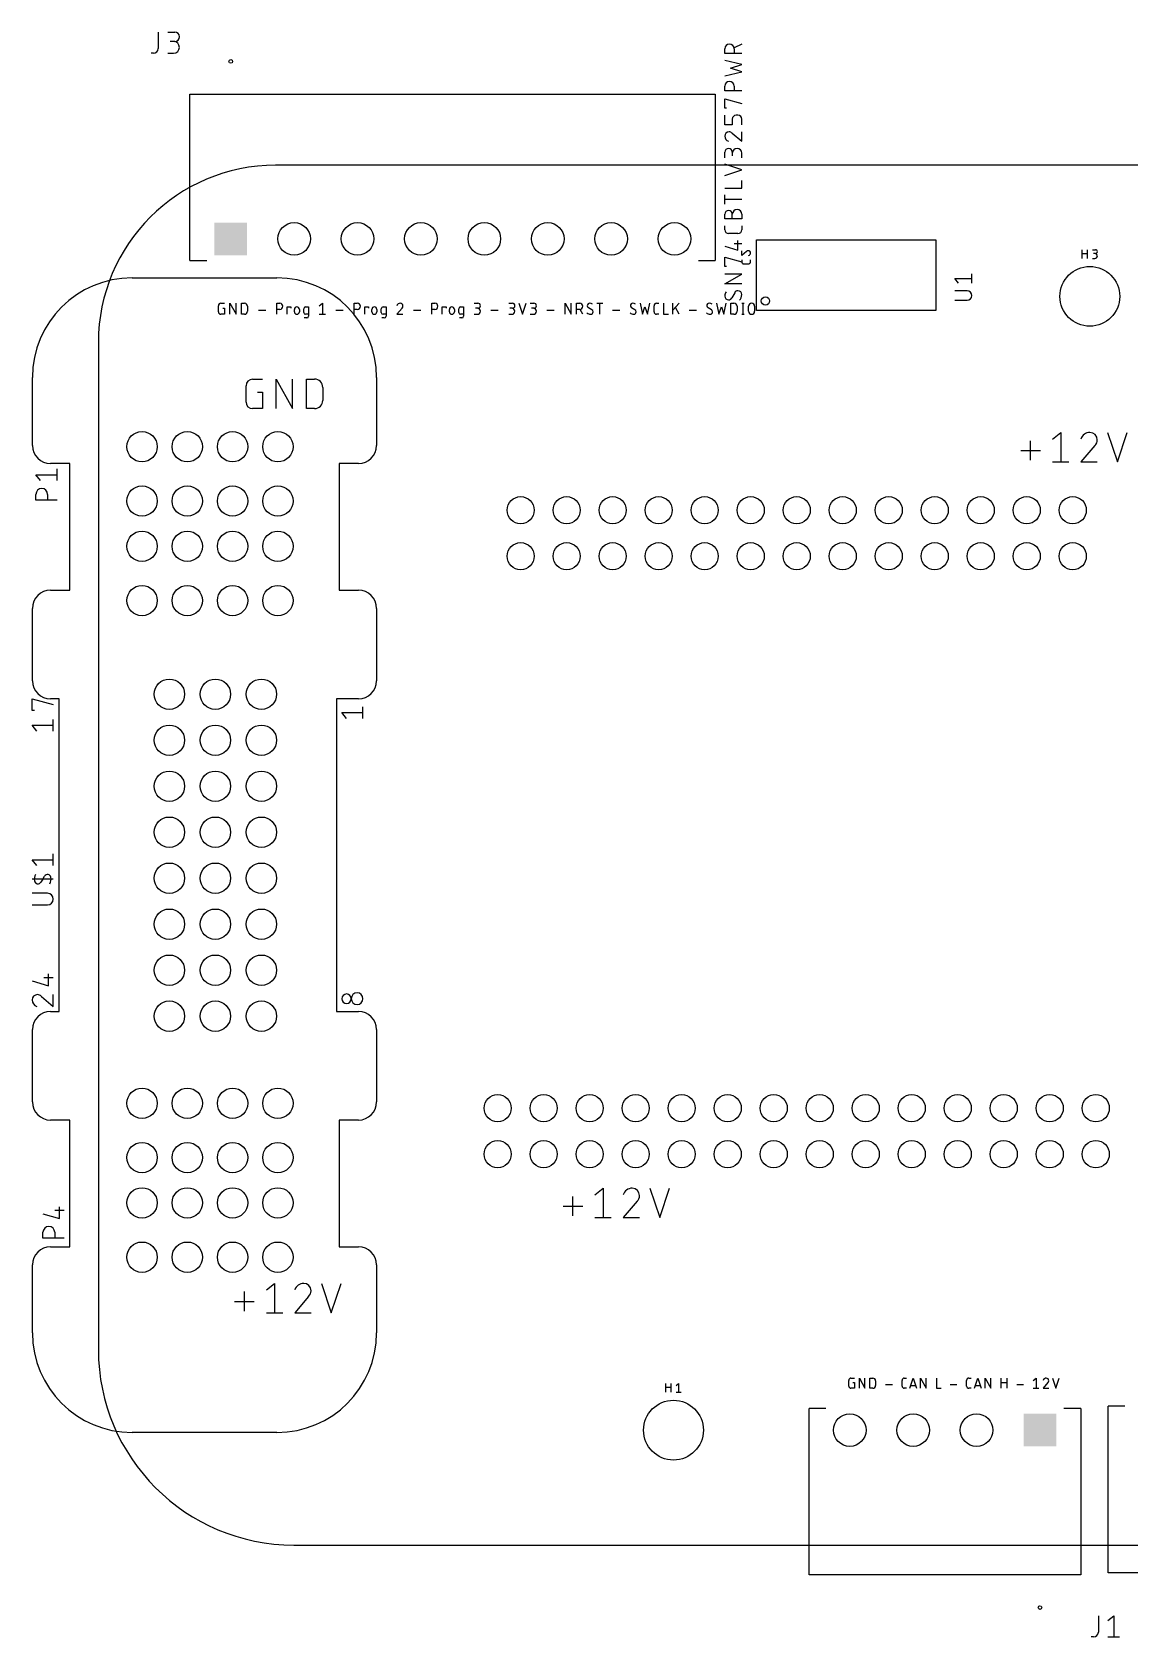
# Model space of a CAD drawing. Extents: x -4 to 139, y -5 to 84.
# Drawn here: x -3.7 to 57, y -5.1 to 83.6 of the extents above; entities that cross this region are included whole.
import ezdxf

# ---------------------------------------------------------------- set-up
doc = ezdxf.new("R2010")
doc.units = 0
for name, color, linetype in [('17', 110, 'CONTINUOUS'), ('20', 31, 'CONTINUOUS'), ('21', 253, 'CONTINUOUS'), ('25', 253, 'CONTINUOUS'), ('26', 253, 'CONTINUOUS')]:
    doc.layers.add(name, color=color, linetype=linetype)

# ---------------------------------------------------------------- blocks, each defined once
blk = doc.blocks.new('SQUAREP')
blk.add_solid([(-0.5, -0.5), (0.5, -0.5), (-0.5, 0.5), (0.5, 0.5)])
blk = doc.blocks.new('ROUNDP')
blk.add_circle((0, 0), 0.5)

msp = doc.modelspace()

# ---------------------------------------------------------------- linework, layer by layer
at = {"layer": '20'}
for p, q in [((130.429, 76.2), (9.779, 76.2)), ((0, 66.421), (0, 10.795)), ((10.795, 0), (127.508, 0))]:
    msp.add_line(p, q, dxfattribs=at)
for centre in [(54.737, 68.961), (31.75, 6.35)]:
    msp.add_circle(centre, 1.651, dxfattribs=at)
for centre, radius, start, end in [((9.779, 66.421), 9.779, 90, 180), ((10.795, 10.795), 10.795, 180, 270)]:
    msp.add_arc(centre, radius, start, end, dxfattribs=at)
at = {"layer": '21'}
for p, q in [((5.058, 70.936), (5.058, 80.136)), ((5.058, 80.136), (34.058, 80.136)), ((34.058, 80.136), (34.058, 70.936)), ((36.33, 68.187), (36.33, 72.087)), ((36.33, 72.087), (46.23, 72.087)), ((46.23, 72.087), (46.23, 68.187)), ((5.058, 70.936), (5.988, 70.936)), ((33.128, 70.936), (34.058, 70.936)), ((1.86, 69.9825), (9.86, 69.9825)), ((46.23, 68.187), (36.33, 68.187)), ((-3.64, 60.7325), (-3.64, 64.4825)), ((15.36, 64.4825), (15.36, 60.7325)), ((-1.58, 59.7325), (-2.64, 59.7325)), ((-2.2808, 58.7888), (-2.2808, 59.4379)), ((-1.58, 52.7325), (-1.58, 59.7325)), ((14.36, 59.7325), (13.3, 59.7325)), ((13.3, 59.7325), (13.3, 52.7325)), ((-3.1896, 58.7888), (-3.4492, 59.1133)), ((-3.4492, 59.1133), (-2.2808, 59.1133)), ((-3.4492, 57.7008), (-3.4492, 58.0254)), ((-2.2808, 57.7008), (-3.4492, 57.7008)), ((-2.8001, 58.0254), (-2.8001, 57.7008)), ((-2.64, 52.7325), (-1.58, 52.7325)), ((13.3, 52.7325), (14.36, 52.7325)), ((-3.64, 47.7325), (-3.64, 51.7325)), ((15.36, 51.7325), (15.36, 47.7325)), ((-3.6592, 46.0938), (-3.6592, 46.7429)), ((-3.6592, 46.7429), (-2.4908, 46.4184)), ((-3.5294, 46.0938), (-3.6592, 46.0938)), ((-2.16, 46.7325), (-2.64, 46.7325)), ((-2.16, 29.4725), (-2.16, 46.7325)), ((14.36, 46.7325), (13.14, 46.7325)), ((13.14, 46.7325), (13.14, 29.4725)), ((14.6092, 45.6508), (14.6092, 46.2999)), ((-3.3996, 44.9508), (-3.6592, 45.2754)), ((-3.6592, 45.2754), (-2.4908, 45.2754)), ((-2.4908, 44.9508), (-2.4908, 45.5999)), ((13.7004, 45.6508), (13.4408, 45.9754)), ((13.4408, 45.9754), (14.6092, 45.9754)), ((-3.6592, 31.1534), (-2.7504, 30.8938)), ((-3.0101, 31.3482), (-2.4908, 31.3482)), ((-2.7504, 30.8938), (-2.7504, 31.5429)), ((-3.1399, 30.3025), (-2.4908, 29.7508)), ((-2.4908, 29.7508), (-2.4908, 30.3999)), ((-2.64, 29.4725), (-2.16, 29.4725)), ((13.14, 29.4725), (14.36, 29.4725)), ((-3.64, 24.4725), (-3.64, 28.4725)), ((15.36, 28.4725), (15.36, 24.4725)), ((-1.58, 23.4725), (-2.64, 23.4725)), ((-1.58, 16.4725), (-1.58, 23.4725)), ((14.36, 23.4725), (13.3, 23.4725)), ((13.3, 23.4725), (13.3, 16.4725)), ((-2.1504, 18.0388), (-2.1504, 18.6879)), ((-3.0592, 18.2984), (-2.1504, 18.0388)), ((-2.4101, 18.4931), (-1.8908, 18.4931)), ((-3.0592, 16.9508), (-3.0592, 17.2754)), ((-1.8908, 16.9508), (-3.0592, 16.9508)), ((-2.4101, 17.2754), (-2.4101, 16.9508)), ((-2.64, 16.4725), (-1.58, 16.4725)), ((13.3, 16.4725), (14.36, 16.4725)), ((-3.64, 11.7225), (-3.64, 15.4725)), ((15.36, 15.4725), (15.36, 11.7225)), ((39.236, -1.65), (39.236, 7.55)), ((40.166, 7.55), (39.236, 7.55)), ((54.236, 7.55), (53.306, 7.55)), ((54.236, 7.55), (54.236, -1.65)), ((55.746, -1.523), (55.746, 7.677)), ((56.676, 7.677), (55.746, 7.677)), ((9.86, 6.2225), (1.86, 6.2225)), ((54.236, -1.65), (39.236, -1.65)), ((70.746, -1.523), (55.746, -1.523))]:
    msp.add_line(p, q, dxfattribs=at)
for centre, radius in [((7.308, 81.936), 0.1), ((36.83, 68.707), 0.23), ((51.986, -3.45), 0.1)]:
    msp.add_circle(centre, radius, dxfattribs=at)
for centre, radius, start, end in [((1.86, 64.4825), 5.5, 90, 180), ((9.86, 64.4825), 5.5, 0, 90), ((-2.64, 60.7325), 1, 180, 270), ((14.36, 60.7325), 1, 270, 0), ((-3.1246, 58.0254), 0.3246, 0, 180), ((-2.64, 51.7325), 1, 90, 180), ((14.36, 51.7325), 1, 0, 90), ((-2.64, 47.7325), 1, 180, 270), ((14.36, 47.7325), 1, 270, 0), ((-3.3671, 30.1078), 0.2921, 90, 180), ((-3.3671, 30.0862), 0.3138, 43.604, 89.9996), ((13.7004, 30.1754), 0.2596, 90, 270), ((13.7004, 30.1754), 0.2596, 270, 90), ((14.2846, 30.1754), 0.3246, 90, 270), ((14.2846, 30.1754), 0.3246, 270, 90), ((-3.2839, 30.1078), 0.3753, 180.0001, 252.0549), ((-2.64, 28.4725), 1, 90, 180), ((14.36, 28.4725), 1, 0, 90), ((-2.64, 24.4725), 1, 180, 270), ((14.36, 24.4725), 1, 270, 0), ((-2.7346, 17.2754), 0.3246, 0, 180), ((-2.64, 15.4725), 1, 90, 180), ((14.36, 15.4725), 1, 0, 90), ((1.86, 11.7225), 5.5, 180, 270), ((9.86, 11.7225), 5.5, 270, 0)]:
    msp.add_arc(centre, radius, start, end, dxfattribs=at)
at = {"layer": '25'}
for p, q in [((3.2983, 83.5552), (3.2983, 82.6464)), ((3.8256, 83.5552), (4.2151, 83.5552)), ((4.2151, 83.0359), (3.9554, 83.0359)), ((34.5821, 82.3753), (34.5821, 82.6364)), ((35.5219, 82.8974), (35.1042, 82.6886)), ((35.1042, 82.6364), (35.1042, 82.3753)), ((3.0386, 82.3868), (2.9088, 82.3868)), ((3.8256, 82.3868), (4.1502, 82.3868)), ((35.5219, 82.3753), (34.5821, 82.3753)), ((35.5219, 81.7727), (34.5821, 81.9816)), ((34.8954, 81.5639), (35.5219, 81.7727)), ((35.5219, 81.355), (34.8954, 81.5639)), ((34.5821, 81.1462), (35.5219, 81.355)), ((34.5821, 80.3101), (34.5821, 80.5712)), ((35.5219, 80.3101), (34.5821, 80.3101)), ((34.5821, 79.3521), (34.5821, 79.8742)), ((34.5821, 79.8742), (35.5219, 79.6132)), ((35.1042, 80.5712), (35.1042, 80.3101)), ((34.6865, 79.3521), (34.5821, 79.3521)), ((34.5821, 78.4377), (34.5821, 78.9598)), ((35.3131, 78.9598), (35.2086, 78.9598)), ((34.9998, 78.4377), (34.5821, 78.4377)), ((34.9998, 78.751), (34.9998, 78.4377)), ((35.5219, 78.4377), (35.5219, 78.751)), ((35.5219, 77.5233), (35.5219, 78.0454)), ((34.9998, 77.9671), (35.5219, 77.5233)), ((34.5821, 76.6089), (34.5821, 76.9222)), ((35.5219, 75.9556), (34.5821, 76.2688)), ((34.9998, 76.9222), (34.9998, 76.7133)), ((35.5219, 76.6089), (35.5219, 76.87)), ((34.5821, 75.6423), (35.5219, 75.9556)), ((35.5219, 74.9343), (35.5219, 75.352)), ((34.5821, 74.9343), (35.5219, 74.9343)), ((34.5821, 74.0486), (34.5821, 74.5707)), ((35.5219, 74.3097), (34.5821, 74.3097)), ((34.5821, 73.2388), (34.5821, 73.4998)), ((35.5219, 73.2388), (34.5821, 73.2388)), ((34.5821, 72.6394), (34.5821, 72.8483)), ((34.9998, 73.2388), (34.9998, 73.4998)), ((35.5219, 73.4998), (35.5219, 73.2388)), ((35.5219, 72.8483), (35.5219, 72.6394)), ((35.3131, 72.4306), (34.7909, 72.4306)), ((35.1042, 71.8842), (35.5219, 71.8842)), ((35.3131, 71.5188), (35.3131, 72.0409)), ((34.5821, 71.7276), (35.3131, 71.5188)), ((34.5821, 70.6044), (34.5821, 71.1265)), ((34.5821, 71.1265), (35.5219, 70.8654)), ((54.3195, 71.0565), (54.3195, 71.5391)), ((54.3195, 71.0565), (54.3195, 71.5391)), ((54.3195, 71.3246), (54.5876, 71.3246)), ((54.3195, 71.3246), (54.5876, 71.3246)), ((54.5876, 71.5391), (54.5876, 71.0565)), ((54.5876, 71.5391), (54.5876, 71.0565)), ((54.8864, 71.5391), (55.0473, 71.5391)), ((54.8864, 71.5391), (55.0473, 71.5391)), ((54.8864, 71.0565), (55.0205, 71.0565)), ((54.8864, 71.0565), (55.0205, 71.0565)), ((55.0473, 71.3246), (54.94, 71.3246)), ((55.0473, 71.3246), (54.94, 71.3246)), ((34.6865, 70.6044), (34.5821, 70.6044)), ((34.5821, 69.6595), (35.5219, 70.1816)), ((35.5219, 70.1816), (34.5821, 70.1816)), ((48.2219, 69.69), (48.2219, 70.2121)), ((35.5219, 69.6595), (34.5821, 69.6595)), ((35.1303, 69.1628), (34.9737, 68.8756)), ((47.4909, 69.69), (47.2821, 69.951)), ((47.2821, 69.951), (48.2219, 69.951)), ((47.9608, 69.2672), (47.2821, 69.2672)), ((6.6294, 68.1059), (6.6294, 68.4445)), ((6.7649, 68.58), (6.9681, 68.58)), ((6.8665, 68.3091), (6.9681, 68.3091)), ((6.9681, 68.3091), (6.9681, 67.9704)), ((7.2634, 67.9704), (7.2634, 68.58)), ((7.2634, 68.58), (7.6021, 67.9704)), ((7.6021, 67.9704), (7.6021, 68.58)), ((7.8974, 67.9704), (7.8974, 68.58)), ((7.8974, 68.58), (8.0667, 68.58)), ((8.236, 68.4107), (8.236, 68.1397)), ((9.8476, 67.9704), (9.8476, 68.58)), ((9.8476, 68.58), (10.0169, 68.58)), ((10.0169, 68.2413), (9.8476, 68.2413)), ((10.4309, 67.9704), (10.4309, 68.3768)), ((10.4309, 68.3768), (10.6341, 68.3768)), ((10.6341, 68.3768), (10.6341, 68.3091)), ((10.8238, 68.1059), (10.8238, 68.2413)), ((11.0947, 68.2413), (11.0947, 68.1059)), ((11.3359, 68.072), (11.3359, 68.2752)), ((11.4375, 68.3768), (11.6068, 68.3768)), ((11.6068, 68.3768), (11.6068, 67.8688)), ((12.1965, 68.4445), (12.3659, 68.58)), ((12.3659, 68.58), (12.3659, 67.9704)), ((14.1269, 67.9704), (14.1269, 68.58)), ((14.1269, 68.58), (14.2963, 68.58)), ((14.2963, 68.2413), (14.1269, 68.2413)), ((14.7103, 67.9704), (14.7103, 68.3768)), ((14.7103, 68.3768), (14.9135, 68.3768)), ((14.9135, 68.3768), (14.9135, 68.3091)), ((15.1031, 68.1059), (15.1031, 68.2413)), ((15.3741, 68.2413), (15.3741, 68.1059)), ((15.6152, 68.072), (15.6152, 68.2752)), ((15.7168, 68.3768), (15.8862, 68.3768)), ((15.8862, 68.3768), (15.8862, 67.8688)), ((16.7638, 68.3091), (16.4759, 67.9704)), ((18.4063, 67.9704), (18.4063, 68.58)), ((18.4063, 68.58), (18.5756, 68.58)), ((18.5756, 68.2413), (18.4063, 68.2413)), ((18.9896, 67.9704), (18.9896, 68.3768)), ((18.9896, 68.3768), (19.1928, 68.3768)), ((19.1928, 68.3768), (19.1928, 68.3091)), ((19.3825, 68.1059), (19.3825, 68.2413)), ((19.6534, 68.2413), (19.6534, 68.1059)), ((19.8946, 68.072), (19.8946, 68.2752)), ((19.9962, 68.3768), (20.1655, 68.3768)), ((20.1655, 68.3768), (20.1655, 67.8688)), ((20.7553, 68.58), (20.9585, 68.58)), ((20.9585, 68.3091), (20.823, 68.3091)), ((22.6572, 68.58), (22.8604, 68.58)), ((22.8604, 68.3091), (22.7249, 68.3091)), ((23.2177, 68.58), (23.4209, 67.9704)), ((23.4209, 67.9704), (23.6241, 68.58)), ((23.8459, 68.58), (24.0491, 68.58)), ((24.0491, 68.3091), (23.9136, 68.3091)), ((25.7677, 67.9704), (25.7677, 68.58)), ((25.7677, 68.58), (26.1063, 67.9704)), ((26.1063, 67.9704), (26.1063, 68.58)), ((26.4054, 67.9704), (26.4054, 68.58)), ((26.4054, 68.58), (26.5747, 68.58)), ((26.5747, 68.2413), (26.4054, 68.2413)), ((26.7441, 67.9704), (26.6086, 68.2413)), ((27.2471, 68.2244), (27.0609, 68.326)), ((27.5111, 68.58), (27.8498, 68.58)), ((27.6805, 67.9704), (27.6805, 68.58)), ((29.6246, 68.2244), (29.4383, 68.326)), ((29.9058, 68.58), (30.0413, 67.9704)), ((30.0413, 67.9704), (30.1767, 68.3768)), ((30.1767, 68.3768), (30.3122, 67.9704)), ((30.3122, 67.9704), (30.4477, 68.58)), ((30.6793, 68.1059), (30.6793, 68.4445)), ((30.8148, 68.58), (30.9503, 68.58)), ((31.1973, 68.58), (31.1973, 67.9704)), ((31.7199, 67.9704), (31.7199, 68.58)), ((32.0585, 68.58), (31.7199, 68.2075)), ((32.0585, 67.9704), (31.8553, 68.3429)), ((33.8445, 68.2244), (33.6582, 68.326)), ((34.1257, 68.58), (34.2612, 67.9704)), ((34.2612, 67.9704), (34.3967, 68.3768)), ((34.3967, 68.3768), (34.5321, 67.9704)), ((34.5321, 67.9704), (34.6676, 68.58)), ((34.9208, 67.9704), (34.9208, 68.58)), ((34.9208, 68.58), (35.0901, 68.58)), ((35.2594, 68.4107), (35.2594, 68.1397)), ((35.5177, 68.58), (35.6531, 68.58)), ((35.5854, 68.58), (35.5854, 67.9704)), ((35.8915, 68.1397), (35.8915, 68.4107)), ((36.2302, 68.4107), (36.2302, 68.1397)), ((47.2821, 68.7451), (47.9608, 68.7451)), ((6.9681, 67.9704), (6.7649, 67.9704)), ((8.0667, 67.9704), (7.8974, 67.9704)), ((8.8343, 68.2075), (9.2407, 68.2075)), ((11.5052, 67.7672), (11.3697, 67.7672)), ((11.6068, 67.9704), (11.4375, 67.9704)), ((12.1965, 67.9704), (12.5352, 67.9704)), ((13.1136, 68.2075), (13.52, 68.2075)), ((15.7846, 67.7672), (15.6491, 67.7672)), ((15.8862, 67.9704), (15.7168, 67.9704)), ((16.4759, 67.9704), (16.8146, 67.9704)), ((17.393, 68.2075), (17.7994, 68.2075)), ((20.0639, 67.7672), (19.9285, 67.7672)), ((20.1655, 67.9704), (19.9962, 67.9704)), ((20.7553, 67.9704), (20.9246, 67.9704)), ((21.6724, 68.2075), (22.0788, 68.2075)), ((22.6572, 67.9704), (22.8265, 67.9704)), ((23.8459, 67.9704), (24.0152, 67.9704)), ((24.763, 68.2075), (25.1694, 68.2075)), ((28.3886, 68.2075), (28.795, 68.2075)), ((30.9503, 67.9704), (30.8148, 67.9704)), ((31.1973, 67.9704), (31.4682, 67.9704)), ((32.6085, 68.2075), (33.0149, 68.2075)), ((35.0901, 67.9704), (34.9208, 67.9704)), ((35.5177, 67.9704), (35.6531, 67.9704)), ((8.1534, 63.1246), (8.1534, 64.0278)), ((8.5146, 64.389), (9.0565, 64.389)), ((9.8207, 62.7634), (9.8207, 64.389)), ((9.8207, 64.389), (10.7238, 62.7634)), ((10.7238, 62.7634), (10.7238, 64.389)), ((11.4881, 62.7634), (11.4881, 64.389)), ((11.4881, 64.389), (11.9396, 64.389)), ((12.3912, 63.9374), (12.3912, 63.215)), ((8.7856, 63.6665), (9.0565, 63.6665)), ((9.0565, 63.6665), (9.0565, 62.7634)), ((9.0565, 62.7634), (8.5146, 62.7634)), ((11.9396, 62.7634), (11.4881, 62.7634)), ((52.6846, 61.0814), (53.1362, 61.4426)), ((53.1362, 61.4426), (53.1362, 59.817)), ((55.7206, 61.4426), (56.2624, 59.817)), ((56.2624, 59.817), (56.8043, 61.4426)), ((50.927, 60.4492), (52.0107, 60.4492)), ((51.4689, 59.9073), (51.4689, 60.991)), ((55.0154, 60.7201), (54.2478, 59.817)), ((52.6846, 59.817), (53.5877, 59.817)), ((54.2478, 59.817), (55.1509, 59.817)), ((-2.4908, 37.5225), (-2.4908, 38.1716)), ((-2.4908, 37.5225), (-2.4908, 38.1716)), ((-3.3996, 37.5225), (-3.6592, 37.8471)), ((-3.6592, 37.8471), (-2.4908, 37.8471)), ((-3.3996, 37.5225), (-3.6592, 37.8471)), ((-3.6592, 37.8471), (-2.4908, 37.8471)), ((-2.4908, 36.7803), (-3.6592, 36.7803)), ((-2.4908, 36.7803), (-3.6592, 36.7803)), ((-3.075, 36.7803), (-3.1724, 36.618)), ((-3.075, 36.7803), (-3.1724, 36.618)), ((-3.075, 36.7803), (-2.9776, 36.9425)), ((-3.075, 36.7803), (-2.9776, 36.9425)), ((-2.8154, 35.9999), (-3.6592, 35.9999)), ((-2.8154, 35.9999), (-3.6592, 35.9999)), ((-3.6592, 35.3508), (-2.8154, 35.3508)), ((-3.6592, 35.3508), (-2.8154, 35.3508)), ((27.4116, 19.3492), (27.8632, 19.7104)), ((27.8632, 19.7104), (27.8632, 18.0848)), ((30.4476, 19.7104), (30.9894, 18.0848)), ((30.9894, 18.0848), (31.5313, 19.7104)), ((25.654, 18.717), (26.7377, 18.717)), ((26.1959, 18.1751), (26.1959, 19.2588)), ((29.7424, 18.9879), (28.9748, 18.0848)), ((27.4116, 18.0848), (28.3148, 18.0848)), ((28.9748, 18.0848), (29.8779, 18.0848)), ((9.276, 14.0914), (9.7276, 14.4526)), ((9.7276, 14.4526), (9.7276, 12.827)), ((12.312, 14.4526), (12.8538, 12.827)), ((12.8538, 12.827), (13.3957, 14.4526)), ((7.5184, 13.4592), (8.6021, 13.4592)), ((8.0603, 12.9173), (8.0603, 14.001)), ((11.6068, 13.7301), (10.8392, 12.827)), ((9.276, 12.827), (10.1791, 12.827)), ((10.8392, 12.827), (11.7423, 12.827)), ((31.3325, 8.4455), (31.3325, 8.9281)), ((31.3325, 8.4455), (31.3325, 8.9281)), ((31.6006, 8.9281), (31.6006, 8.4455)), ((31.6006, 8.9281), (31.6006, 8.4455)), ((31.8994, 8.8209), (32.0335, 8.9281)), ((31.8994, 8.8209), (32.0335, 8.9281)), ((32.0335, 8.9281), (32.0335, 8.4455)), ((32.0335, 8.9281), (32.0335, 8.4455)), ((41.4274, 8.7856), (41.4274, 9.096)), ((41.5516, 9.2202), (41.7378, 9.2202)), ((41.6447, 8.9718), (41.7378, 8.9718)), ((41.7378, 8.9718), (41.7378, 8.6614)), ((42.0126, 8.6614), (42.0126, 9.2202)), ((42.0126, 9.2202), (42.3231, 8.6614)), ((42.3231, 8.6614), (42.3231, 9.2202)), ((42.5978, 8.6614), (42.5978, 9.2202)), ((42.5978, 9.2202), (42.753, 9.2202)), ((42.9083, 9.065), (42.9083, 8.8166)), ((43.4629, 8.8787), (43.8354, 8.8787)), ((44.3701, 8.7856), (44.3701, 9.096)), ((44.4943, 9.2202), (44.6185, 9.2202)), ((44.7979, 8.6614), (44.9842, 9.2202)), ((44.9842, 9.2202), (45.1704, 8.6614)), ((45.3959, 8.6614), (45.3959, 9.2202)), ((45.3959, 9.2202), (45.7063, 8.6614)), ((45.7063, 8.6614), (45.7063, 9.2202)), ((46.2748, 9.2202), (46.2748, 8.6614)), ((47.029, 8.8787), (47.4015, 8.8787)), ((47.9362, 8.7856), (47.9362, 9.096)), ((48.0604, 9.2202), (48.1846, 9.2202)), ((48.364, 8.6614), (48.5503, 9.2202)), ((48.5503, 9.2202), (48.7365, 8.6614)), ((48.962, 8.6614), (48.962, 9.2202)), ((48.962, 9.2202), (49.2724, 8.6614)), ((49.2724, 8.6614), (49.2724, 9.2202)), ((49.8398, 8.6614), (49.8398, 9.2202)), ((49.8398, 8.9718), (50.1502, 8.9718)), ((50.1502, 9.2202), (50.1502, 8.6614)), ((50.7049, 8.8787), (51.0774, 8.8787)), ((51.6137, 9.096), (51.7689, 9.2202)), ((51.7689, 9.2202), (51.7689, 8.6614)), ((52.4262, 8.9718), (52.1624, 8.6614)), ((52.68, 9.2202), (52.8662, 8.6614)), ((52.8662, 8.6614), (53.0525, 9.2202)), ((31.3325, 8.7136), (31.6006, 8.7136)), ((31.3325, 8.7136), (31.6006, 8.7136)), ((31.8994, 8.4455), (32.1675, 8.4455)), ((31.8994, 8.4455), (32.1675, 8.4455)), ((41.7378, 8.6614), (41.5516, 8.6614)), ((42.753, 8.6614), (42.5978, 8.6614)), ((44.6185, 8.6614), (44.4943, 8.6614)), ((45.1239, 8.8011), (44.8445, 8.8011)), ((46.2748, 8.6614), (46.5231, 8.6614)), ((48.1846, 8.6614), (48.0604, 8.6614)), ((48.69, 8.8011), (48.4106, 8.8011)), ((51.6137, 8.6614), (51.9242, 8.6614)), ((52.1624, 8.6614), (52.4728, 8.6614)), ((55.2088, -3.9008), (55.2088, -4.8096)), ((55.7361, -4.1604), (56.0606, -3.9008)), ((56.0606, -3.9008), (56.0606, -5.0692)), ((54.9491, -5.0692), (54.8193, -5.0692)), ((55.7361, -5.0692), (56.3852, -5.0692))]:
    msp.add_line(p, q, dxfattribs=at)
for centre, radius, start, end in [((4.2151, 83.2956), 0.2596, 270, 90), ((3.0386, 82.6464), 0.2596, 270, 0), ((4.1502, 82.7114), 0.3246, 270, 90), ((34.8432, 82.6364), 0.2611, 0, 180), ((34.8432, 80.5712), 0.2611, 0, 180), ((35.2086, 78.751), 0.2088, 90, 180), ((35.3131, 78.751), 0.2088, 0, 90), ((34.8171, 77.8105), 0.235, 90, 180), ((34.8171, 77.7931), 0.2524, 43.6037, 90.0001), ((34.8839, 77.8105), 0.3018, 180.0002, 252.0556), ((34.7909, 76.9222), 0.2088, 0, 180), ((35.2608, 76.87), 0.2611, 0, 180), ((34.7909, 73.4998), 0.2088, 0, 180), ((35.2608, 73.4998), 0.2611, 0, 180), ((34.7909, 72.6394), 0.2089, 180.0017, 270), ((35.3131, 72.6394), 0.2088, 270, 0), ((55.0205, 71.1906), 0.1341, 270, 90), ((55.0205, 71.1906), 0.1341, 270, 90), ((55.0473, 71.4319), 0.1072, 270, 90), ((55.0473, 71.4319), 0.1072, 270, 90), ((34.9737, 68.9801), 0.3916, 143.1292, 180), ((35.3131, 69.0551), 0.2121, 90.0001, 149.4899), ((35.3131, 69.0584), 0.2088, 0, 90), ((47.9608, 69.0062), 0.2611, 270, 90), ((6.7649, 68.4445), 0.1355, 90.0013, 180), ((8.0667, 68.4107), 0.1693, 0, 90), ((10.0169, 68.4107), 0.1693, 270, 90), ((10.9592, 68.2413), 0.1355, 0, 180), ((11.4375, 68.2752), 0.1016, 90, 180), ((14.2963, 68.4107), 0.1693, 270, 90), ((15.2386, 68.2413), 0.1355, 0, 180), ((15.7168, 68.2752), 0.1016, 90, 180), ((16.6622, 68.3842), 0.1958, 90.0002, 162.0557), ((16.6622, 68.4276), 0.1524, 0, 90), ((16.6509, 68.4276), 0.1637, 313.6035, 359.9997), ((18.5756, 68.4107), 0.1693, 270, 90), ((19.518, 68.2413), 0.1355, 0, 180), ((19.9962, 68.2752), 0.1016, 90, 180), ((20.9246, 68.1397), 0.1693, 270, 90), ((20.9585, 68.4445), 0.1355, 270, 90), ((22.8265, 68.1397), 0.1693, 270, 90), ((22.8604, 68.4445), 0.1355, 270, 90), ((24.0152, 68.1397), 0.1693, 270, 90), ((24.0491, 68.4445), 0.1355, 270, 90), ((26.5747, 68.4107), 0.1693, 270, 90), ((27.1286, 68.4445), 0.1355, 90, 180), ((27.1307, 68.4445), 0.1376, 179.9999, 239.4915), ((27.1286, 68.326), 0.254, 53.1301, 90), ((29.506, 68.4445), 0.1355, 90, 180), ((29.5081, 68.4445), 0.1376, 179.9999, 239.4915), ((29.506, 68.326), 0.254, 53.1301, 90), ((30.8148, 68.4445), 0.1355, 90.0013, 180), ((33.726, 68.4445), 0.1355, 90, 180), ((33.7281, 68.4445), 0.1376, 179.9999, 239.4915), ((33.726, 68.326), 0.254, 53.1301, 90), ((34.7909, 68.9801), 0.2088, 180, 270), ((34.7909, 68.9833), 0.2121, 269.9997, 329.4903), ((35.0901, 68.4107), 0.1693, 0, 90), ((35.0807, 69.0584), 0.4412, 314.7611, 359.9999), ((36.0609, 68.4107), 0.1693, 0, 180), ((6.7649, 68.1059), 0.1355, 180, 270), ((8.0667, 68.1397), 0.1693, 270, 0), ((10.9592, 68.1059), 0.1355, 180, 0), ((11.4375, 68.072), 0.1016, 180, 270), ((11.5052, 67.8688), 0.1016, 270, 0), ((15.2386, 68.1059), 0.1355, 180, 0), ((15.7168, 68.072), 0.1016, 180, 270), ((15.7846, 67.8688), 0.1016, 270, 0), ((19.518, 68.1059), 0.1355, 180, 0), ((19.9962, 68.072), 0.1016, 180, 270), ((20.0639, 67.8688), 0.1016, 270, 0), ((27.1794, 68.2566), 0.2862, 224.7594, 270.0014), ((27.1794, 68.1059), 0.1355, 270.0013, 360), ((27.1773, 68.1059), 0.1376, 0.0001, 59.49), ((29.5568, 68.2566), 0.2862, 224.7594, 270.0014), ((29.5568, 68.1059), 0.1355, 270.0013, 360), ((29.5547, 68.1059), 0.1376, 0.0001, 59.49), ((30.8148, 68.1059), 0.1355, 180, 270), ((33.7767, 68.2566), 0.2862, 224.7594, 270.0014), ((33.7767, 68.1059), 0.1355, 270.0013, 360), ((33.7746, 68.1059), 0.1376, 0.0001, 59.49), ((35.0901, 68.1397), 0.1693, 270, 0), ((36.0609, 68.1397), 0.1693, 180, 0), ((8.5146, 64.0278), 0.3612, 90.0005, 180), ((11.9396, 63.9374), 0.4516, 0, 90), ((8.5146, 63.1246), 0.3612, 180, 270), ((11.9396, 63.215), 0.4516, 269.9996, 0), ((54.7445, 60.9205), 0.5221, 90.0001, 162.0549), ((54.7445, 61.0362), 0.4064, 0, 90), ((54.7144, 61.0362), 0.4365, 313.6036, 359.9997), ((-3.0235, 36.7753), 0.5143, 149.0369, 190.354), ((-3.0235, 36.7753), 0.5143, 149.0369, 190.354), ((-3.3386, 36.7177), 0.1939, 190.3542, 329.0364), ((-3.3386, 36.7177), 0.1939, 190.3542, 329.0364), ((-2.8114, 36.8428), 0.1939, 10.3541, 149.0358), ((-2.8114, 36.8428), 0.1939, 10.3541, 149.0358), ((-3.1265, 36.7852), 0.5143, 329.0366, 10.3541), ((-3.1265, 36.7852), 0.5143, 329.0366, 10.3541), ((-2.8154, 35.6754), 0.3246, 270, 90), ((-2.8154, 35.6754), 0.3246, 270, 90), ((29.4715, 19.1883), 0.5221, 90.0001, 162.0549), ((29.4715, 19.304), 0.4064, 0, 90), ((29.4414, 19.304), 0.4365, 313.6036, 359.9997), ((11.3359, 13.9305), 0.5221, 90.0001, 162.0549), ((11.3359, 14.0462), 0.4064, 0, 90), ((11.3058, 14.0462), 0.4365, 313.6036, 359.9997), ((41.5516, 9.096), 0.1242, 90.0014, 180), ((42.753, 9.065), 0.1552, 359.9988, 90), ((44.4943, 9.096), 0.1242, 90.0014, 180), ((48.0604, 9.096), 0.1242, 90.0014, 180), ((52.3331, 9.0407), 0.1795, 90.0001, 162.0551), ((52.3331, 9.0805), 0.1397, 0, 90), ((52.3228, 9.0805), 0.15, 313.601, 0.0002), ((41.5516, 8.7856), 0.1242, 180, 270), ((42.753, 8.8166), 0.1552, 270.0012, 360), ((44.4943, 8.7856), 0.1242, 180, 270), ((48.0604, 8.7856), 0.1242, 180, 270), ((54.9491, -4.8096), 0.2596, 270, 0)]:
    msp.add_arc(centre, radius, start, end, dxfattribs=at)
at = {"layer": '26'}
for p, q in [((35.5219, 71.216), (35.5219, 71.4841)), ((35.79, 71.4439), (35.5219, 71.216)), ((35.5219, 70.9704), (35.5219, 70.8632)), ((36.0045, 70.8632), (36.0045, 70.9704)), ((35.6291, 70.7559), (35.8973, 70.7559))]:
    msp.add_line(p, q, dxfattribs=at)
for centre, radius, start, end in [((35.8838, 71.3545), 0.1296, 90.0002, 136.3965), ((35.8838, 71.3634), 0.1207, 0.0015, 90), ((35.8495, 71.3634), 0.155, 287.9433, 0.0012), ((35.6291, 70.8632), 0.1072, 180, 270), ((35.8973, 70.8632), 0.1072, 270, 359.9983)]:
    msp.add_arc(centre, radius, start, end, dxfattribs=at)

# ---------------------------------------------------------------- block references
at = {"layer": '17', "xscale": 1.8, "yscale": 1.8}
for name, p in [('SQUAREP', (7.308, 72.136)), ('SQUAREP', (7.308, 72.136)), ('ROUNDP', (10.808, 72.136)), ('ROUNDP', (10.808, 72.136)), ('ROUNDP', (14.308, 72.136)), ('ROUNDP', (14.308, 72.136)), ('ROUNDP', (17.808, 72.136)), ('ROUNDP', (17.808, 72.136)), ('ROUNDP', (21.308, 72.136)), ('ROUNDP', (21.308, 72.136)), ('ROUNDP', (24.808, 72.136)), ('ROUNDP', (24.808, 72.136)), ('ROUNDP', (28.308, 72.136)), ('ROUNDP', (28.308, 72.136)), ('ROUNDP', (31.808, 72.136)), ('ROUNDP', (31.808, 72.136))]:
    msp.add_blockref(name, p, dxfattribs=at)
at = {"layer": '17'}
for name, p, xscale, yscale, rotation in [('ROUNDP', (2.41, 60.66), 1.6764, 1.6764, 90), ('ROUNDP', (2.41, 60.66), 1.6764, 1.6764, 90), ('ROUNDP', (4.91, 60.66), 1.6764, 1.6764, 90), ('ROUNDP', (4.91, 60.66), 1.6764, 1.6764, 90), ('ROUNDP', (7.41, 60.66), 1.6764, 1.6764, 90), ('ROUNDP', (7.41, 60.66), 1.6764, 1.6764, 90), ('ROUNDP', (9.91, 60.66), 1.6764, 1.6764, 90), ('ROUNDP', (9.91, 60.66), 1.6764, 1.6764, 90), ('ROUNDP', (2.41, 57.66), 1.6764, 1.6764, 90), ('ROUNDP', (2.41, 57.66), 1.6764, 1.6764, 90), ('ROUNDP', (4.91, 57.66), 1.6764, 1.6764, 90), ('ROUNDP', (4.91, 57.66), 1.6764, 1.6764, 90), ('ROUNDP', (7.41, 57.66), 1.6764, 1.6764, 90), ('ROUNDP', (7.41, 57.66), 1.6764, 1.6764, 90), ('ROUNDP', (9.91, 57.66), 1.6764, 1.6764, 90), ('ROUNDP', (9.91, 57.66), 1.6764, 1.6764, 90), ('ROUNDP', (23.3144, 57.15), 1.5, 1.5, 90), ('ROUNDP', (23.3144, 57.15), 1.5, 1.5, 90), ('ROUNDP', (25.8544, 57.15), 1.5, 1.5, 90), ('ROUNDP', (25.8544, 57.15), 1.5, 1.5, 90), ('ROUNDP', (28.3944, 57.15), 1.5, 1.5, 90), ('ROUNDP', (28.3944, 57.15), 1.5, 1.5, 90), ('ROUNDP', (30.9344, 57.15), 1.5, 1.5, 90), ('ROUNDP', (30.9344, 57.15), 1.5, 1.5, 90), ('ROUNDP', (33.4744, 57.15), 1.5, 1.5, 90), ('ROUNDP', (33.4744, 57.15), 1.5, 1.5, 90), ('ROUNDP', (36.0144, 57.15), 1.5, 1.5, 90), ('ROUNDP', (36.0144, 57.15), 1.5, 1.5, 90), ('ROUNDP', (38.5544, 57.15), 1.5, 1.5, 90), ('ROUNDP', (38.5544, 57.15), 1.5, 1.5, 90), ('ROUNDP', (41.0944, 57.15), 1.5, 1.5, 90), ('ROUNDP', (41.0944, 57.15), 1.5, 1.5, 90), ('ROUNDP', (43.6344, 57.15), 1.5, 1.5, 90), ('ROUNDP', (43.6344, 57.15), 1.5, 1.5, 90), ('ROUNDP', (46.1744, 57.15), 1.5, 1.5, 90), ('ROUNDP', (46.1744, 57.15), 1.5, 1.5, 90), ('ROUNDP', (48.7144, 57.15), 1.5, 1.5, 90), ('ROUNDP', (48.7144, 57.15), 1.5, 1.5, 90), ('ROUNDP', (51.2544, 57.15), 1.5, 1.5, 90), ('ROUNDP', (51.2544, 57.15), 1.5, 1.5, 90), ('ROUNDP', (53.7944, 57.15), 1.5, 1.5, 90), ('ROUNDP', (53.7944, 57.15), 1.5, 1.5, 90), ('ROUNDP', (2.41, 55.16), 1.6764, 1.6764, 90), ('ROUNDP', (2.41, 55.16), 1.6764, 1.6764, 90), ('ROUNDP', (4.91, 55.16), 1.6764, 1.6764, 90), ('ROUNDP', (4.91, 55.16), 1.6764, 1.6764, 90), ('ROUNDP', (7.41, 55.16), 1.6764, 1.6764, 90), ('ROUNDP', (7.41, 55.16), 1.6764, 1.6764, 90), ('ROUNDP', (9.91, 55.16), 1.6764, 1.6764, 90), ('ROUNDP', (9.91, 55.16), 1.6764, 1.6764, 90), ('ROUNDP', (23.3144, 54.61), 1.5, 1.5, 90), ('ROUNDP', (23.3144, 54.61), 1.5, 1.5, 90), ('ROUNDP', (25.8544, 54.61), 1.5, 1.5, 90), ('ROUNDP', (25.8544, 54.61), 1.5, 1.5, 90), ('ROUNDP', (28.3944, 54.61), 1.5, 1.5, 90), ('ROUNDP', (28.3944, 54.61), 1.5, 1.5, 90), ('ROUNDP', (30.9344, 54.61), 1.5, 1.5, 90), ('ROUNDP', (30.9344, 54.61), 1.5, 1.5, 90), ('ROUNDP', (33.4744, 54.61), 1.5, 1.5, 90), ('ROUNDP', (33.4744, 54.61), 1.5, 1.5, 90), ('ROUNDP', (36.0144, 54.61), 1.5, 1.5, 90), ('ROUNDP', (36.0144, 54.61), 1.5, 1.5, 90), ('ROUNDP', (38.5544, 54.61), 1.5, 1.5, 90), ('ROUNDP', (38.5544, 54.61), 1.5, 1.5, 90), ('ROUNDP', (41.0944, 54.61), 1.5, 1.5, 90), ('ROUNDP', (41.0944, 54.61), 1.5, 1.5, 90), ('ROUNDP', (43.6344, 54.61), 1.5, 1.5, 90), ('ROUNDP', (43.6344, 54.61), 1.5, 1.5, 90), ('ROUNDP', (46.1744, 54.61), 1.5, 1.5, 90), ('ROUNDP', (46.1744, 54.61), 1.5, 1.5, 90), ('ROUNDP', (48.7144, 54.61), 1.5, 1.5, 90), ('ROUNDP', (48.7144, 54.61), 1.5, 1.5, 90), ('ROUNDP', (51.2544, 54.61), 1.5, 1.5, 90), ('ROUNDP', (51.2544, 54.61), 1.5, 1.5, 90), ('ROUNDP', (53.7944, 54.61), 1.5, 1.5, 90), ('ROUNDP', (53.7944, 54.61), 1.5, 1.5, 90), ('ROUNDP', (2.41, 52.16), 1.6764, 1.6764, 90), ('ROUNDP', (2.41, 52.16), 1.6764, 1.6764, 90), ('ROUNDP', (4.91, 52.16), 1.6764, 1.6764, 90), ('ROUNDP', (4.91, 52.16), 1.6764, 1.6764, 90), ('ROUNDP', (7.41, 52.16), 1.6764, 1.6764, 90), ('ROUNDP', (7.41, 52.16), 1.6764, 1.6764, 90), ('ROUNDP', (9.91, 52.16), 1.6764, 1.6764, 90), ('ROUNDP', (9.91, 52.16), 1.6764, 1.6764, 90), ('ROUNDP', (3.92, 46.99), 1.6764, 1.6764, 90), ('ROUNDP', (3.92, 46.99), 1.6764, 1.6764, 90), ('ROUNDP', (6.46, 46.99), 1.6764, 1.6764, 90), ('ROUNDP', (6.46, 46.99), 1.6764, 1.6764, 90), ('ROUNDP', (9, 46.99), 1.6764, 1.6764, 90), ('ROUNDP', (9, 46.99), 1.6764, 1.6764, 90), ('ROUNDP', (3.92, 44.45), 1.6764, 1.6764, 90), ('ROUNDP', (3.92, 44.45), 1.6764, 1.6764, 90), ('ROUNDP', (6.46, 44.45), 1.6764, 1.6764, 90), ('ROUNDP', (6.46, 44.45), 1.6764, 1.6764, 90), ('ROUNDP', (9, 44.45), 1.6764, 1.6764, 90), ('ROUNDP', (9, 44.45), 1.6764, 1.6764, 90), ('ROUNDP', (3.92, 41.91), 1.6764, 1.6764, 90), ('ROUNDP', (3.92, 41.91), 1.6764, 1.6764, 90), ('ROUNDP', (6.46, 41.91), 1.6764, 1.6764, 90), ('ROUNDP', (6.46, 41.91), 1.6764, 1.6764, 90), ('ROUNDP', (9, 41.91), 1.6764, 1.6764, 90), ('ROUNDP', (9, 41.91), 1.6764, 1.6764, 90), ('ROUNDP', (3.92, 39.37), 1.6764, 1.6764, 90), ('ROUNDP', (3.92, 39.37), 1.6764, 1.6764, 90), ('ROUNDP', (6.46, 39.37), 1.6764, 1.6764, 90), ('ROUNDP', (6.46, 39.37), 1.6764, 1.6764, 90), ('ROUNDP', (9, 39.37), 1.6764, 1.6764, 90), ('ROUNDP', (9, 39.37), 1.6764, 1.6764, 90), ('ROUNDP', (3.92, 36.83), 1.6764, 1.6764, 90), ('ROUNDP', (3.92, 36.83), 1.6764, 1.6764, 90), ('ROUNDP', (6.46, 36.83), 1.6764, 1.6764, 90), ('ROUNDP', (6.46, 36.83), 1.6764, 1.6764, 90), ('ROUNDP', (9, 36.83), 1.6764, 1.6764, 90), ('ROUNDP', (9, 36.83), 1.6764, 1.6764, 90), ('ROUNDP', (3.92, 34.29), 1.6764, 1.6764, 90), ('ROUNDP', (3.92, 34.29), 1.6764, 1.6764, 90), ('ROUNDP', (6.46, 34.29), 1.6764, 1.6764, 90), ('ROUNDP', (6.46, 34.29), 1.6764, 1.6764, 90), ('ROUNDP', (9, 34.29), 1.6764, 1.6764, 90), ('ROUNDP', (9, 34.29), 1.6764, 1.6764, 90), ('ROUNDP', (3.92, 31.75), 1.6764, 1.6764, 90), ('ROUNDP', (3.92, 31.75), 1.6764, 1.6764, 90), ('ROUNDP', (6.46, 31.75), 1.6764, 1.6764, 90), ('ROUNDP', (6.46, 31.75), 1.6764, 1.6764, 90), ('ROUNDP', (9, 31.75), 1.6764, 1.6764, 90), ('ROUNDP', (9, 31.75), 1.6764, 1.6764, 90), ('ROUNDP', (3.92, 29.21), 1.6764, 1.6764, 90), ('ROUNDP', (3.92, 29.21), 1.6764, 1.6764, 90), ('ROUNDP', (6.46, 29.21), 1.6764, 1.6764, 90), ('ROUNDP', (6.46, 29.21), 1.6764, 1.6764, 90), ('ROUNDP', (9, 29.21), 1.6764, 1.6764, 90), ('ROUNDP', (9, 29.21), 1.6764, 1.6764, 90), ('ROUNDP', (2.41, 24.4), 1.6764, 1.6764, 90), ('ROUNDP', (2.41, 24.4), 1.6764, 1.6764, 90), ('ROUNDP', (4.91, 24.4), 1.6764, 1.6764, 90), ('ROUNDP', (4.91, 24.4), 1.6764, 1.6764, 90), ('ROUNDP', (7.41, 24.4), 1.6764, 1.6764, 90), ('ROUNDP', (7.41, 24.4), 1.6764, 1.6764, 90), ('ROUNDP', (9.91, 24.4), 1.6764, 1.6764, 90), ('ROUNDP', (9.91, 24.4), 1.6764, 1.6764, 90), ('ROUNDP', (22.0444, 24.13), 1.5, 1.5, 90), ('ROUNDP', (22.0444, 24.13), 1.5, 1.5, 90), ('ROUNDP', (24.5844, 24.13), 1.5, 1.5, 90), ('ROUNDP', (24.5844, 24.13), 1.5, 1.5, 90), ('ROUNDP', (27.1244, 24.13), 1.5, 1.5, 90), ('ROUNDP', (27.1244, 24.13), 1.5, 1.5, 90), ('ROUNDP', (29.6644, 24.13), 1.5, 1.5, 90), ('ROUNDP', (29.6644, 24.13), 1.5, 1.5, 90), ('ROUNDP', (32.2044, 24.13), 1.5, 1.5, 90), ('ROUNDP', (32.2044, 24.13), 1.5, 1.5, 90), ('ROUNDP', (34.7444, 24.13), 1.5, 1.5, 90), ('ROUNDP', (34.7444, 24.13), 1.5, 1.5, 90), ('ROUNDP', (37.2844, 24.13), 1.5, 1.5, 90), ('ROUNDP', (37.2844, 24.13), 1.5, 1.5, 90), ('ROUNDP', (39.8244, 24.13), 1.5, 1.5, 90), ('ROUNDP', (39.8244, 24.13), 1.5, 1.5, 90), ('ROUNDP', (42.3644, 24.13), 1.5, 1.5, 90), ('ROUNDP', (42.3644, 24.13), 1.5, 1.5, 90), ('ROUNDP', (44.9044, 24.13), 1.5, 1.5, 90), ('ROUNDP', (44.9044, 24.13), 1.5, 1.5, 90), ('ROUNDP', (47.4444, 24.13), 1.5, 1.5, 90), ('ROUNDP', (47.4444, 24.13), 1.5, 1.5, 90), ('ROUNDP', (49.9844, 24.13), 1.5, 1.5, 90), ('ROUNDP', (49.9844, 24.13), 1.5, 1.5, 90), ('ROUNDP', (52.5244, 24.13), 1.5, 1.5, 90), ('ROUNDP', (52.5244, 24.13), 1.5, 1.5, 90), ('ROUNDP', (55.0644, 24.13), 1.5, 1.5, 90), ('ROUNDP', (55.0644, 24.13), 1.5, 1.5, 90), ('ROUNDP', (2.41, 21.4), 1.6764, 1.6764, 90), ('ROUNDP', (2.41, 21.4), 1.6764, 1.6764, 90), ('ROUNDP', (4.91, 21.4), 1.6764, 1.6764, 90), ('ROUNDP', (4.91, 21.4), 1.6764, 1.6764, 90), ('ROUNDP', (7.41, 21.4), 1.6764, 1.6764, 90), ('ROUNDP', (7.41, 21.4), 1.6764, 1.6764, 90), ('ROUNDP', (9.91, 21.4), 1.6764, 1.6764, 90), ('ROUNDP', (9.91, 21.4), 1.6764, 1.6764, 90), ('ROUNDP', (22.0444, 21.59), 1.5, 1.5, 90), ('ROUNDP', (22.0444, 21.59), 1.5, 1.5, 90), ('ROUNDP', (24.5844, 21.59), 1.5, 1.5, 90), ('ROUNDP', (24.5844, 21.59), 1.5, 1.5, 90), ('ROUNDP', (27.1244, 21.59), 1.5, 1.5, 90), ('ROUNDP', (27.1244, 21.59), 1.5, 1.5, 90), ('ROUNDP', (29.6644, 21.59), 1.5, 1.5, 90), ('ROUNDP', (29.6644, 21.59), 1.5, 1.5, 90), ('ROUNDP', (32.2044, 21.59), 1.5, 1.5, 90), ('ROUNDP', (32.2044, 21.59), 1.5, 1.5, 90), ('ROUNDP', (34.7444, 21.59), 1.5, 1.5, 90), ('ROUNDP', (34.7444, 21.59), 1.5, 1.5, 90), ('ROUNDP', (37.2844, 21.59), 1.5, 1.5, 90), ('ROUNDP', (37.2844, 21.59), 1.5, 1.5, 90), ('ROUNDP', (39.8244, 21.59), 1.5, 1.5, 90), ('ROUNDP', (39.8244, 21.59), 1.5, 1.5, 90), ('ROUNDP', (42.3644, 21.59), 1.5, 1.5, 90), ('ROUNDP', (42.3644, 21.59), 1.5, 1.5, 90), ('ROUNDP', (44.9044, 21.59), 1.5, 1.5, 90), ('ROUNDP', (44.9044, 21.59), 1.5, 1.5, 90), ('ROUNDP', (47.4444, 21.59), 1.5, 1.5, 90), ('ROUNDP', (47.4444, 21.59), 1.5, 1.5, 90), ('ROUNDP', (49.9844, 21.59), 1.5, 1.5, 90), ('ROUNDP', (49.9844, 21.59), 1.5, 1.5, 90), ('ROUNDP', (52.5244, 21.59), 1.5, 1.5, 90), ('ROUNDP', (52.5244, 21.59), 1.5, 1.5, 90), ('ROUNDP', (55.0644, 21.59), 1.5, 1.5, 90), ('ROUNDP', (55.0644, 21.59), 1.5, 1.5, 90), ('ROUNDP', (2.41, 18.9), 1.6764, 1.6764, 90), ('ROUNDP', (2.41, 18.9), 1.6764, 1.6764, 90), ('ROUNDP', (4.91, 18.9), 1.6764, 1.6764, 90), ('ROUNDP', (4.91, 18.9), 1.6764, 1.6764, 90), ('ROUNDP', (7.41, 18.9), 1.6764, 1.6764, 90), ('ROUNDP', (7.41, 18.9), 1.6764, 1.6764, 90), ('ROUNDP', (9.91, 18.9), 1.6764, 1.6764, 90), ('ROUNDP', (9.91, 18.9), 1.6764, 1.6764, 90), ('ROUNDP', (2.41, 15.9), 1.6764, 1.6764, 90), ('ROUNDP', (2.41, 15.9), 1.6764, 1.6764, 90), ('ROUNDP', (4.91, 15.9), 1.6764, 1.6764, 90), ('ROUNDP', (4.91, 15.9), 1.6764, 1.6764, 90), ('ROUNDP', (7.41, 15.9), 1.6764, 1.6764, 90), ('ROUNDP', (7.41, 15.9), 1.6764, 1.6764, 90), ('ROUNDP', (9.91, 15.9), 1.6764, 1.6764, 90), ('ROUNDP', (9.91, 15.9), 1.6764, 1.6764, 90), ('ROUNDP', (41.486, 6.35), 1.8, 1.8, 180), ('ROUNDP', (41.486, 6.35), 1.8, 1.8, 180), ('ROUNDP', (44.986, 6.35), 1.8, 1.8, 180), ('ROUNDP', (44.986, 6.35), 1.8, 1.8, 180), ('ROUNDP', (48.486, 6.35), 1.8, 1.8, 180), ('ROUNDP', (48.486, 6.35), 1.8, 1.8, 180), ('SQUAREP', (51.986, 6.35), 1.8, 1.8, 180), ('SQUAREP', (51.986, 6.35), 1.8, 1.8, 180)]:
    msp.add_blockref(name, p, dxfattribs=dict(at, xscale=xscale, yscale=yscale, rotation=rotation))

doc.saveas('drawing.dxf')
